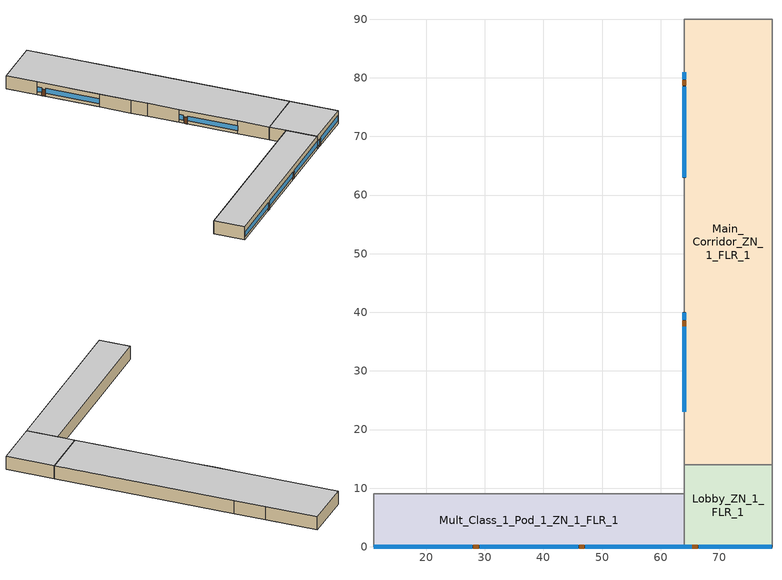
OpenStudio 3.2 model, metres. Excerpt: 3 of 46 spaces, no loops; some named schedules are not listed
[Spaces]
Mult_Class_1_Pod_1_ZN_1_FLR_1
 floor ground (Foundation F 126 Perim 530 Area 4770): 64,9 64,0 11,0 11,9 z0
 wall outside: 11,0 64,0 z0:4
 wall to Lobby_ZN_1_FLR_1: 64,0 64,9 z0:4
 wall to Corner_Class_1_Pod_1_ZN_1_FLR_1: 11,9 11,0 z0:4
 wall to Corridor_Pod_1_ZN_1_FLR_1: 64,9 11,9 z0:4
 window: 11.05,0 27.87,0 / 29.09,0 45.91,0 / 47.13,0 63.95,0 z1.03:2.5
 door: 28.05,0 28.96,0 / 46.08,0 46.99,0 z0:2.13
 ceiling to Mult_Class_1_Pod_1_ZN_1_FLR_2: 64,0 64,9 11,9 11,0 z4
Main_Corridor_ZN_1_FLR_1
 floor ground (Foundation F 126 Perim 350 Area 11400): 79,90 79,14 64,14 64,90 z0
 wall outside: 64,81 64,63 / 64,40 64,23 z0:4
 wall to Mult_Class_2_Pod_1_ZN_1_FLR_1: 64,23 64,14 z0:4
 wall to Auditorium_ZN_1_FLR_1: 79,75 79,90 z0:4
 wall to Mult_Class_2_Pod_2_ZN_1_FLR_1: 64,63 64,54 z0:4
 wall to Lobby_ZN_1_FLR_1: 64,14 79,14 z0:4
 wall to Mult_Class_1_Pod_3_ZN_1_FLR_1: 64,90 64,81 z0:4
 wall to Mech_ZN_1_FLR_1: 79,66 79,75 z0:4
 wall to Mult_Class_1_Pod_2_ZN_1_FLR_1: 64,49 64,40 z0:4
 wall to Gym_ZN_1_FLR_1: 79,14 79,66 z0:4
 wall to Corridor_Pod_2_ZN_1_FLR_1: 64,54 64,49 z0:4
 wall to Bathrooms_ZN_1_FLR_1: 79,90 64,90 z0:4
 window: 64,80.95 64,79.73 / 64,78.51 64,63.05 z1:2.51; 64,39.95 64,38.73 / 64,37.51 64,23.05 z0.99:2.51
 door: 64,79.62 64,78.7 / 64,38.55 64,37.63 z0:2.13
 ceiling to Main_Corridor_ZN_1_FLR_2: 79,14 79,90 64,90 64,14 z4
Lobby_ZN_1_FLR_1
 floor ground (Foundation F 126 Perim 150 Area 2100): 79,14 79,0 64,0 64,14 z0
 wall outside: 64,0 79,0 z0:4
 wall to Offices_ZN_1_FLR_1: 79,0 79,14 z0:4
 wall to Corridor_Pod_1_ZN_1_FLR_1: 64,14 64,9 z0:4
 window: 64.05,0 65.27,0 / 66.49,0 78.95,0 z0.97:2.51
 door: 65.43,0 66.35,0 z0:2.13
 ceiling to Lobby_ZN_1_FLR_2: 79,0 79,14 64,14 64,0 z4
[Site]
Tampa-MacDill AFB_FL_USA: Latitude {deg}=27.85; Longitude {deg}=-82.52; Time Zone {hr}=-5; Elevation {m}=8; Terrain=City
[Building]
-SecondarySchool-ASHRAE 169-2013-2A created: 2021-09-25 14:48:50 -0600: North Axis {deg}=0; Default Construction Set=90.1-2010 - SecSchl - ASHRAE 169-2013-2A; Standards Number of Stories=2; Standards Number of Above Ground Stories=2; Standards Building Type=SecondarySchool
[ClimateZones]
Climate Zone Institution Name 1=ASHRAE; Climate Zone Document Name 1=ANSI/ASHRAE Standard 169; Climate Zone Document Year 1=2006; Climate Zone Value 1=2A
[Site:WaterMainsTemperature]
Calculation Method=Correlation; Annual Average Outdoor Air Temperature {C}=21.85; Maximum Difference In Monthly Average Outdoor Air Temperatures {deltaC}=14.3
[SizingPeriod:DesignDay] Barometric Pressure {Pa}=101229; Sky Clearness=0; Rain Indicator=0; Snow Indicator=0; Day of Month=21; Daylight Saving Time Indicator=0; Humidity Indicating Type=Wetbulb; Dry-Bulb Temperature Range Modifier Type=DefaultMultipliers
Name | Maximum Dry-Bulb Temperature {C} | Daily Dry-Bulb Temperature Range {deltaC} | Humidity Indicating Conditions at Maximum Dry-Bulb | Wind Speed {m/s} | Wind Direction {deg} | Month | Day Type | Solar Model Indicator | ASHRAE Taub | ASHRAE Taud
Tampa-MacDill.AFB_FL_USA Ann Clg .4% Condns DB=>MWB | 33.9 | 7.9 | 25.1 | 3.1 | 270 | 8 | SummerDesignDay | ASHRAETau | 0.491 | 2.016
Tampa-MacDill.AFB_FL_USA Ann Htg 99.6% Condns DB | 4.6 | 0 | 4.6 | 2.5 | 10 | 1 | WinterDesignDay | ASHRAEClearSky
[Site:GroundTemperature:FCfactorMethod]
January Ground Temperature {C}=24.2; February Ground Temperature {C}=18.9; March Ground Temperature {C}=15.7; April Ground Temperature {C}=13.6; May Ground Temperature {C}=15.5; June Ground Temperature {C}=17.1; July Ground Temperature {C}=21.2; August Ground Temperature {C}=26.9; September Ground Temperature {C}=27.6; October Ground Temperature {C}=27.9; November Ground Temperature {C}=27.4; December Ground Temperature {C}=26.2
[Material:NoMass] Thermal Absorptance=0.9; Solar Absorptance=0.7
Name | Roughness | Thermal Resistance {m2-K/W} | Visible Absorptance
CP02 CARPET PAD | VeryRough | 0.21648 | 0.8
Typical Insulation R-6.78 | Smooth | 1.19347 | 0.7
Typical Carpet Pad | Smooth | 0.21648 | 0.8
Typical Insulation R-5.89 | Smooth | 1.03652 | 0.7
Typical Insulation R-19.72 | Smooth | 3.4722 | 0.7
Typical Insulation R-0.58 | Smooth | 0.101875 | 0.7
Typical Insulation R-0.01 | Smooth | 0.001 | 0.7
[Material]
Name | Roughness | Thickness {m} | Conductivity {W/m-K} | Density {kg/m3} | Specific Heat {J/kg-K} | Thermal Absorptance | Solar Absorptance | Visible Absorptance
100mm Normalweight concrete floor | MediumSmooth | 0.1016 | 2.31 | 2322 | 832
G01 13mm gypsum board | Smooth | 0.0127 | 0.16 | 800 | 1090 | 0.9 | 0.7 | 0.5
4 in. Normalweight Concrete Floor | MediumRough | 0.1016 | 2.31 | 2322 | 832 | 0.9 | 0.7 | 0.7
25mm Stucco | Smooth | 0.0254 | 0.72 | 1856 | 840 | 0.9 | 0.7 | 0.7
5/8 in. Gypsum Board | MediumSmooth | 0.0159 | 0.16 | 800 | 1090 | 0.9 | 0.7 | 0.7
Roof Membrane - Highly Reflective | VeryRough | 0.0095 | 0.16 | 1121.29 | 1460 | 0.75 | 0.45 | 0.7
Metal Roof Surface; F08 Metal surface | Smooth | 0.0008 | 45.28 | 7824 | 500 | 0.9 | 0.7 | 0.7
6 in. Normalweight Concrete Floor | MediumRough | 0.1524 | 2.31 | 2322 | 832 | 0.9 | 0.7 | 0.7
8 in. Concrete Block Basement Wall | MediumRough | 0.2032 | 1.326 | 1842 | 912 | 0.9 | 0.7 | 0.7
G05 25mm wood | MediumSmooth | 0.0254 | 0.15 | 608 | 1630 | 0.9 | 0.5 | 0.5
Std Wood 6inch | MediumSmooth | 0.15 | 0.12 | 540 | 1210 | 0.9 | 0.7 | 0.7
[Construction]
Typical Insulated Exterior Mass Floor R-9.35: Typical Insulation R-6.78, 4 in. Normalweight Concrete Floor, Typical Carpet Pad
Typical Insulated Steel Framed Exterior Wall R-8.06: 25mm Stucco, 5/8 in. Gypsum Board, Typical Insulation R-5.89, 5/8 in. Gypsum Board
Typical IEAD Roof - Highly Reflective R-20.83: Roof Membrane - Highly Reflective, Typical Insulation R-19.72, Metal Roof Surface
Typical Interior Floor: 100mm Normalweight concrete floor, CP02 CARPET PAD
Typical Interior Wall: G01 13mm gypsum board, G01 13mm gypsum board
Typical Interior Ceiling: CP02 CARPET PAD, 100mm Normalweight concrete floor
Typical Insulated Carpeted 6in Slab Floor: 6 in. Normalweight Concrete Floor, Typical Carpet Pad
Typical Insulated Basement Mass Wall: 8 in. Concrete Block Basement Wall
U 0.72 SHGC 0.25 Sgl Ref-B-M Tint 6mm: REF B TINT MID 6MM
Typical Insulated Metal Door R-1.43: F08 Metal surface, Typical Insulation R-0.58
U 0.88 SHGC 0.16 Sgl Ref-A-L Clr 6mm: REF A CLEAR LO 6MM
Typical Overhead Door R-0.86: Typical Insulation R-0.01
U 1.98 SHGC 0.36 Sgl Ref-B-H Clr 6mm: REF B CLEAR HI 6MM
Typical Interior Window: Clear 3mm
Typical Interior Door; Typical Interior Partition: G05 25mm wood
InteriorFurnishings: Std Wood 6inch
[Construction:FfactorGroundFloor] F-Factor {W/m-K}=1.26344
Name | Area {m2} | PerimeterExposed {m}
Foundation F 126 Perim 150 Area 2100 | 210 | 15
Foundation F 126 Perim 350 Area 11400 | 1140 | 35
Foundation F 126 Perim 530 Area 4770 | 477 | 53
[DefaultConstructionSet]
90.1-2010 - SecSchl - ASHRAE 169-2013-2A: Default Exterior Surface Constructions=Default Surface Constructions 1; Default Interior Surface Constructions=Default Surface Constructions 2; Default Ground Contact Surface Constructions=Default Surface Constructions 3; Default Exterior SubSurface Constructions=Default Sub Surface Constructions 1; Default Interior SubSurface Constructions=Default Sub Surface Constructions 2; Interior Partition Construction=Typical Interior Partition
[DefaultSurfaceConstructions]
Name | Floor Construction | Wall Construction | Roof Ceiling Construction
Default Surface Constructions 1 | Typical Insulated Exterior Mass Floor R-9.35 | Typical Insulated Steel Framed Exterior Wall R-8.06 | Typical IEAD Roof - Highly Reflective R-20.83
Default Surface Constructions 2 | Typical Interior Floor | Typical Interior Wall | Typical Interior Ceiling
Default Surface Constructions 3 | Typical Insulated Carpeted 6in Slab Floor | Typical Insulated Basement Mass Wall
[DefaultSubSurfaceConstructions]
Name | Fixed Window Construction | Operable Window Construction | Door Construction | Glass Door Construction | Overhead Door Construction | Skylight Construction | Tubular Daylight Dome Construction | Tubular Daylight Diffuser Construction
Default Sub Surface Constructions 1 | U 0.72 SHGC 0.25 Sgl Ref-B-M Tint 6mm | U 0.72 SHGC 0.25 Sgl Ref-B-M Tint 6mm | Typical Insulated Metal Door R-1.43 | U 0.88 SHGC 0.16 Sgl Ref-A-L Clr 6mm | Typical Overhead Door R-0.86 | U 1.98 SHGC 0.36 Sgl Ref-B-H Clr 6mm | Typical Interior Window | Typical Interior Window
Default Sub Surface Constructions 2 | Typical Interior Window | Typical Interior Window | Typical Interior Door
[WindowMaterial:Glazing] Optical Data Type=SpectralAverage; Infrared Transmittance at Normal Incidence=0; Front Side Infrared Hemispherical Emissivity=0.84; Conductivity {W/m-K}=0.9; Dirt Correction Factor for Solar and Visible Transmittance=1; Solar Diffusing=No
Name | Thickness {m} | Solar Transmittance at Normal Incidence | Front Side Solar Reflectance at Normal Incidence | Back Side Solar Reflectance at Normal Incidence | Visible Transmittance at Normal Incidence | Front Side Visible Reflectance at Normal Incidence | Back Side Visible Reflectance at Normal Incidence | Back Side Infrared Hemispherical Emissivity
REF B TINT MID 6MM | 0.006 | 0.1 | 0.11 | 0.41 | 0.13 | 0.1 | 0.32 | 0.45
REF A CLEAR LO 6MM | 0.006 | 0.066 | 0.341 | 0.493 | 0.08 | 0.41 | 0.37 | 0.4
REF B CLEAR HI 6MM | 0.006 | 0.24 | 0.16 | 0.32 | 0.3 | 0.16 | 0.29 | 0.6
Clear 3mm | 0.003 | 0.837 | 0.075 | 0.075 | 0.898 | 0.081 | 0.081 | 0.84
[Space] Building Story=Building Story 1; Part of Total Floor Area=Yes
Name | Space Type | Thermal Zone
Mult_Class_1_Pod_1_ZN_1_FLR_1 | SecondarySchool Classroom | Mult_Class_1_Pod_1_ZN_1_FLR_1 ZN
Main_Corridor_ZN_1_FLR_1 | SecondarySchool Corridor | Main_Corridor_ZN_1_FLR_1 ZN
Lobby_ZN_1_FLR_1 | SecondarySchool Lobby | Lobby_ZN_1_FLR_1 ZN
[BuildingStory]
Building Story 1: Nominal Z Coordinate {m}=0
[SpaceType] Standards Building Type=SecondarySchool
Name | Default Schedule Set | Design Specification Outdoor Air Object | Standards Space Type
SecondarySchool Lobby | SecondarySchool Lobby Schedule Set | SecondarySchool Lobby Ventilation | Lobby
SecondarySchool Corridor | SecondarySchool Corridor Schedule Set | SecondarySchool Corridor Ventilation | Corridor
SecondarySchool Classroom | SecondarySchool Classroom Schedule Set | SecondarySchool Classroom Ventilation | Classroom
[People:Definition]
SecondarySchool Classroom People Definition: Number of People Calculation Method=People/Area; People per Space Floor Area {person/m2}=0.376737; Fraction Radiant=0.3
[People]
SecondarySchool Classroom People: People Definition=SecondarySchool Classroom People Definition; Space or SpaceType=SecondarySchool Classroom; Work Efficiency Schedule=Work Efficiency Schedule; Clothing Insulation Schedule=Clothing Schedule; Air Velocity Schedule=Air Velocity Schedule; Multiplier=1
[Lights:Definition] Design Level Calculation Method=Watts/Area; Fraction Radiant=0.37; Fraction Visible=0.2; Return Air Fraction=0
Name | Watts per Space Floor Area {W/m2}
SecondarySchool Classroom Lights Definition | 13.3472
SecondarySchool Corridor Lights Definition | 7.10418
SecondarySchool Lobby Lights Definition | 9.68752
[Lights] Fraction Replaceable=1
Name | Lights Definition | Space or SpaceType
SecondarySchool Classroom Lights | SecondarySchool Classroom Lights Definition | SecondarySchool Classroom
SecondarySchool Corridor Lights | SecondarySchool Corridor Lights Definition | SecondarySchool Corridor
SecondarySchool Lobby Lights | SecondarySchool Lobby Lights Definition | SecondarySchool Lobby
[ElectricEquipment:Definition] Design Level Calculation Method=Watts/Area; Fraction Latent=0; Fraction Radiant=0.5; Fraction Lost=0
Name | Watts per Space Floor Area {W/m2}
SecondarySchool Classroom Elec Equip Definition | 9.99967
SecondarySchool Corridor Elec Equip Definition; SecondarySchool Lobby Elec Equip Definition | 3.98265
[ElectricEquipment]
Name | Electric Equipment Definition | Space or SpaceType
SecondarySchool Classroom Elec Equip | SecondarySchool Classroom Elec Equip Definition | SecondarySchool Classroom
SecondarySchool Corridor Elec Equip | SecondarySchool Corridor Elec Equip Definition | SecondarySchool Corridor
SecondarySchool Lobby Elec Equip | SecondarySchool Lobby Elec Equip Definition | SecondarySchool Lobby
[DesignSpecification:OutdoorAir] Outdoor Air Method=Sum
Name | Outdoor Air Flow per Person {m3/s-person} | Outdoor Air Flow per Floor Area {m3/s-m2}
SecondarySchool Classroom Ventilation | 0.00471947 | 0.0006096
SecondarySchool Corridor Ventilation; SecondarySchool Lobby Ventilation |  | 0.0003048
[DefaultScheduleSet] Number of People Schedule=SchoolSecondary BLDG_OCC_SCH; People Activity Level Schedule=SchoolSecondary ACTIVITY_SCH; Electric Equipment Schedule=SchoolSecondary BLDG_EQUIP_SCH; Infiltration Schedule=SchoolSecondary INFIL_SCH_PNNL
Name | Lighting Schedule
SecondarySchool Classroom Schedule Set | SchoolSecondary BLDG_LIGHT_CLASSROOM_SCH_2010
SecondarySchool Corridor Schedule Set | SchoolSecondary BLDG_LIGHT_CORRIDOR_SCH_2010
SecondarySchool Lobby Schedule Set | SchoolSecondary BLDG_LIGHT_LOBBYFLR1_SCH_2010
[ThermostatSetpoint:DualSetpoint] Heating Setpoint Temperature Schedule=SchoolSecondary HTGSETP_SCH_YES_OPTIMUM; Cooling Setpoint Temperature Schedule=SchoolSecondary CLGSETP_SCH_NO_SETBACK
SecondarySchool Lobby Thermostat 1; SecondarySchool Corridor Thermostat 7; SecondarySchool Classroom Thermostat 13
[SpaceInfiltration:DesignFlowRate] Schedule=SchoolSecondary INFIL_SCH_PNNL; Design Flow Rate Calculation Method=Flow/ExteriorArea; Flow per Exterior Surface Area {m3/s-m2}=0.000569573; Constant Term Coefficient=0; Temperature Term Coefficient=0; Velocity Term Coefficient=0.224; Velocity Squared Term Coefficient=0
Name | Space or SpaceType
Lobby_ZN_1_FLR_1 Infiltration | Lobby_ZN_1_FLR_1
Main_Corridor_ZN_1_FLR_1 Infiltration | Main_Corridor_ZN_1_FLR_1
Mult_Class_1_Pod_1_ZN_1_FLR_1 Infiltration | Mult_Class_1_Pod_1_ZN_1_FLR_1
[ThermalZone] Use Ideal Air Loads=No
Name | Thermostat
Lobby_ZN_1_FLR_1 ZN | SecondarySchool Lobby Thermostat 1
Main_Corridor_ZN_1_FLR_1 ZN | SecondarySchool Corridor Thermostat 7
Mult_Class_1_Pod_1_ZN_1_FLR_1 ZN | SecondarySchool Classroom Thermostat 13
[AvailabilityManager:NightCycle] Applicability Schedule=Always On Discrete; Control Type=CycleOnAny; Thermostat Tolerance {deltaC}=1; Cycling Run Time {s}=1800
Availability Manager Night Cycle 1; Availability Manager Night Cycle 2; Availability Manager Night Cycle 3; Availability Manager Night Cycle 4; Availability Manager Night Cycle 5; Availability Manager Night Cycle 6; Availability Manager Night Cycle 7; Availability Manager Night Cycle 8; Availability Manager Night Cycle 9
[Refrigeration:Compressor] Refrigeration Compressor Power Curve=Old_Low_Temp_Comp_Pwr_Curve; Refrigeration Compressor Capacity Curve=Old_Low_Temp_Comp_Cap_Curve; Rated Return Gas Temperature {C}=18.3; Rated Subcooling {deltaC}=0
Refrigeration Compressor 1; Refrigeration Compressor 2; Refrigeration Compressor 3; Refrigeration Compressor 4; Refrigeration Compressor 5; Refrigeration Compressor 6; Refrigeration Compressor 7; Refrigeration Compressor 8; Refrigeration Compressor 9; Refrigeration Compressor 10; Refrigeration Compressor 11; Refrigeration Compressor 12; Refrigeration Compressor 13; Refrigeration Compressor 14; Refrigeration Compressor 15; Refrigeration Compressor 16; Refrigeration Compressor 17; Refrigeration Compressor 18; Refrigeration Compressor 19; Refrigeration Compressor 20
[EnergyManagementSystem:Sensor]
Name | Output Variable or Output Meter | Output Variable or Output Meter Index Key
Facility_Int_LTG | InteriorLights:Electricity
Mains_Water_Temp_Sen | Site Mains Water Temperature | Environment
[EnergyManagementSystem:Program]
Transformer_Load_Prog: SET Wired_LTG = Facility_Int_LTG*0.0194
Mains_Water_Prg: SET Mains_Water_Temp_Act = Mains_Water_Temp_Sen
[EnergyManagementSystem:ProgramCallingManager]
Transformer_Load_Prog_Manager: AfterPredictorAfterHVACManagers; Transformer_Load_Prog
Mains_Water_Prg_Mgr: BeginTimestepBeforePredictor; Mains_Water_Prg
[EnergyManagementSystem:OutputVariable]
Wired_LTG: EMS Variable=Wired_LTG; Type of Data in Variable=Summed; Update Frequency=ZoneTimeStep; Units=J
[ElectricLoadCenter:Transformer]
Transformer_1: Availability Schedule=Always On Discrete; Transformer Usage=PowerInFromGrid; Rated Capacity {VA}=225000; Phase=3; Conductor Material=Aluminum; Full Load Temperature Rise {C}=150; Fraction of Eddy Current Losses=0.1; Performance Input Method=NominalEfficiency; Nameplate Efficiency=0.985; Per Unit Load for Nameplate Efficiency=0.35; Reference Temperature for Nameplate Efficiency {C}=75; Consider Transformer Loss for Utility Cost=Yes; Meter Name 1=Wired_LTG_Electricity; Meter Name 2=Wired_Int_EQUIP
[InternalMass:Definition]
Internal Mass Definition 1: Construction=InteriorFurnishings; Design Level Calculation Method=SurfaceArea/Area; Surface Area per Space Floor Area=2
[InternalMass] Internal Mass Definition=Internal Mass Definition 1; Multiplier=1
Name | Space or SpaceType
Lobby_ZN_1_FLR_1 Mass | Lobby_ZN_1_FLR_1
Main_Corridor_ZN_1_FLR_1 Mass | Main_Corridor_ZN_1_FLR_1
Mult_Class_1_Pod_1_ZN_1_FLR_1 Mass | Mult_Class_1_Pod_1_ZN_1_FLR_1
[EnergyManagementSystem:Actuator]
Mains_Water_Temp_Act: Actuated Component=Mains Water Temperature; Actuated Component Type=Schedule:Constant; Actuated Component Control Type=Schedule Value
[Exterior:Lights:Definition]
Name | Design Level {W}
Occ Sensing Exterior Lights Def | 8552
NonDimming Exterior Lights Def | 441.8
[Exterior:Lights] Control Option=AstronomicalClock
Name | Exterior Lights Definition | Schedule
Occ Sensing Exterior Lights Def | Occ Sensing Exterior Lights Def | SchoolSecondary Exterior_lighting_schedule_b
NonDimming Exterior Lights Def | NonDimming Exterior Lights Def | SchoolSecondary Exterior_lighting_schedule_a
[Schedule:Constant]
Name | Value
Always On Discrete | 1
Mains Water Temperature | 10
[Schedule:Ruleset]
Name | Default Day Schedule | Summer Design Day Schedule | Winter Design Day Schedule
Clothing Schedule | Clothing Schedule Default Winter Clothes
Air Velocity Schedule | Air Velocity Schedule Default
Work Efficiency Schedule | Work Efficiency Schedule Default
SchoolSecondary ACTIVITY_SCH | SchoolSecondary ACTIVITY_SCH Default | SchoolSecondary ACTIVITY_SCH Summer Design Day | SchoolSecondary ACTIVITY_SCH Winter Design Day
SchoolSecondary BLDG_EQUIP_SCH | SchoolSecondary BLDG_EQUIP_SCH Default | SchoolSecondary BLDG_EQUIP_SCH Summer Design Day | SchoolSecondary BLDG_EQUIP_SCH Winter Design Day
SchoolSecondary INFIL_SCH_PNNL | SchoolSecondary INFIL_SCH_PNNL Default | SchoolSecondary INFIL_SCH_PNNL Summer Design Day | SchoolSecondary INFIL_SCH_PNNL Winter Design Day
SchoolSecondary CLGSETP_SCH_NO_SETBACK | SchoolSecondary CLGSETP_SCH_NO_SETBACK Default | SchoolSecondary CLGSETP_SCH_NO_SETBACK Summer Design Day | SchoolSecondary CLGSETP_SCH_NO_SETBACK Winter Design Day
SchoolSecondary BLDG_OCC_SCH | SchoolSecondary BLDG_OCC_SCH Default | SchoolSecondary BLDG_OCC_SCH Summer Design Day | SchoolSecondary BLDG_OCC_SCH Winter Design Day
SchoolSecondary BLDG_LIGHT_CLASSROOM_SCH_2010 | SchoolSecondary BLDG_LIGHT_CLASSROOM_SCH_2010 Default | SchoolSecondary BLDG_LIGHT_CLASSROOM_SCH_2010 Summer Design Day | SchoolSecondary BLDG_LIGHT_CLASSROOM_SCH_2010 Winter Design Day
SchoolSecondary HTGSETP_SCH_YES_OPTIMUM | SchoolSecondary HTGSETP_SCH_YES_OPTIMUM Default | SchoolSecondary HTGSETP_SCH_YES_OPTIMUM Summer Design Day | SchoolSecondary HTGSETP_SCH_YES_OPTIMUM Winter Design Day
SchoolSecondary BLDG_LIGHT_CORRIDOR_SCH_2010 | SchoolSecondary BLDG_LIGHT_CORRIDOR_SCH_2010 Default | SchoolSecondary BLDG_LIGHT_CORRIDOR_SCH_2010 Summer Design Day | SchoolSecondary BLDG_LIGHT_CORRIDOR_SCH_2010 Winter Design Day
SchoolSecondary BLDG_LIGHT_LOBBYFLR1_SCH_2010 | SchoolSecondary BLDG_LIGHT_LOBBYFLR1_SCH_2010 Default | SchoolSecondary BLDG_LIGHT_LOBBYFLR1_SCH_2010 Summer Design Day | SchoolSecondary BLDG_LIGHT_LOBBYFLR1_SCH_2010 Winter Design Day
SchoolSecondary Exterior_lighting_schedule_b | SchoolSecondary Exterior_lighting_schedule_b Default | SchoolSecondary Exterior_lighting_schedule_b Summer Design Day | SchoolSecondary Exterior_lighting_schedule_b Winter Design Day
SchoolSecondary Exterior_lighting_schedule_a | SchoolSecondary Exterior_lighting_schedule_a Default | SchoolSecondary Exterior_lighting_schedule_a Summer Design Day | SchoolSecondary Exterior_lighting_schedule_a Winter Design Day
[Schedule:Day]
SchoolSecondary ACTIVITY_SCH Default; SchoolSecondary ACTIVITY_SCH Winter Design Day; SchoolSecondary ACTIVITY_SCH Summer Design Day: 24, 0, 120
SchoolSecondary INFIL_SCH_PNNL Default; SchoolSecondary INFIL_SCH_PNNL Winter Design Day; SchoolSecondary BLDG_LIGHT_LOBBYFLR1_SCH_2010 Summer Design Day: 24, 0, 1
SchoolSecondary INFIL_SCH_PNNL Summer Design Day: 7, 0, 1, 21, 0, 0.25, 24, 0, 1
SchoolSecondary CLGSETP_SCH_NO_SETBACK Default; SchoolSecondary CLGSETP_SCH_NO_SETBACK Summer Design Day: 24, 0, 24
SchoolSecondary CLGSETP_SCH_NO_SETBACK Winter Design Day: 24, 0, 29.44
SchoolSecondary BLDG_OCC_SCH Default; SchoolSecondary BLDG_OCC_SCH Winter Design Day; SchoolSecondary BLDG_LIGHT_LOBBYFLR1_SCH_2010 Winter Design Day: 24, 0, 0
SchoolSecondary BLDG_OCC_SCH Summer Design Day: 8, 0, 0, 16, 0, 0.95, 21, 0, 0.15, 24, 0, 0
SchoolSecondary HTGSETP_SCH_YES_OPTIMUM Default; SchoolSecondary HTGSETP_SCH_YES_OPTIMUM Summer Design Day: 24, 0, 15.6
SchoolSecondary HTGSETP_SCH_YES_OPTIMUM Winter Design Day: 24, 0, 21
SchoolSecondary BLDG_LIGHT_LOBBYFLR1_SCH_2010 Default: 24, 0, 0.1773
SchoolSecondary Exterior_lighting_schedule_b Default; SchoolSecondary Exterior_lighting_schedule_b Winter Design Day; SchoolSecondary Exterior_lighting_schedule_b Summer Design Day: 6, 0, 0.7, 24, 0, 1
SchoolSecondary Exterior_lighting_schedule_a Default; SchoolSecondary Exterior_lighting_schedule_a Winter Design Day; SchoolSecondary Exterior_lighting_schedule_a Summer Design Day: 6, 0, 0, 24, 0, 1
[Schedule:Rule] Date Specification Type=DateRange
Name | Schedule Ruleset | Rule Order | Day Schedule | Apply Monday | Apply Tuesday | Apply Wednesday | Apply Thursday | Apply Friday | Start Month | Start Day | End Month | End Day | Apply Sunday | Apply Saturday
Schedule Rule 17 | SchoolSecondary INFIL_SCH_PNNL | 0 | SchoolSecondary INFIL_SCH_PNNL SmrDsn|Wkdy Day | Yes | Yes | Yes | Yes | Yes | 1 | 1 | 12 | 31
Schedule Rule 29 | SchoolSecondary BLDG_OCC_SCH | 4 | SchoolSecondary BLDG_OCC_SCH Wkdy|SmrDsn Day | Yes | Yes | Yes | Yes | Yes | 1 | 1 | 6 | 15
Schedule Rule 30 | SchoolSecondary BLDG_OCC_SCH | 3 | SchoolSecondary BLDG_OCC_SCH Wkdy|SmrDsn Day 1 | Yes | Yes | Yes | Yes | Yes | 6 | 16 | 9 | 15
Schedule Rule 31 | SchoolSecondary BLDG_OCC_SCH | 2 | SchoolSecondary BLDG_OCC_SCH Wkdy|SmrDsn Day 2 | Yes | Yes | Yes | Yes | Yes | 9 | 16 | 12 | 31
Schedule Rule 32 | SchoolSecondary BLDG_OCC_SCH | 1 | SchoolSecondary BLDG_OCC_SCH Wknd Day |  |  |  |  |  | 1 | 1 | 6 | 15 | Yes | Yes
Schedule Rule 33 | SchoolSecondary BLDG_OCC_SCH | 0 | SchoolSecondary BLDG_OCC_SCH Wknd Day 1 |  |  |  |  |  | 6 | 16 | 9 | 15 | Yes | Yes
Schedule Rule 39 | SchoolSecondary HTGSETP_SCH_YES_OPTIMUM | 0 | SchoolSecondary HTGSETP_SCH_YES_OPTIMUM Wkdy Day | Yes | Yes | Yes | Yes | Yes | 1 | 1 | 12 | 31
Schedule Rule 65 | SchoolSecondary BLDG_LIGHT_LOBBYFLR1_SCH_2010 | 4 | SchoolSecondary BLDG_LIGHT_LOBBYFLR1_SCH_2010 Wkdy Day | Yes | Yes | Yes | Yes | Yes | 1 | 1 | 6 | 30
[Curve:Bicubic] Minimum Value of x=-40; Maximum Value of x=-17.8; Minimum Value of y=4.4; Maximum Value of y=54.4
Name | Coefficient1 Constant | Coefficient2 x | Coefficient3 x**2 | Coefficient4 y | Coefficient5 y**2 | Coefficient6 x*y | Coefficient7 x**3 | Coefficient8 y**3 | Coefficient9 x**2*y | Coefficient10 x*y**2
Old_Low_Temp_Comp_Pwr_Curve | 29669.3 | 1027.63 | 18.1066 | -442.2 | 11.1335 | -20.3805 | 0.139981 | -0.0588669 | -0.218452 | 0.203858
Old_Low_Temp_Comp_Cap_Curve | 170752 | 6102.9 | 78.262 | -2959.43 | 19.7877 | -90.9581 | 0.435965 | -0.0411577 | -0.608846 | 0.459133
